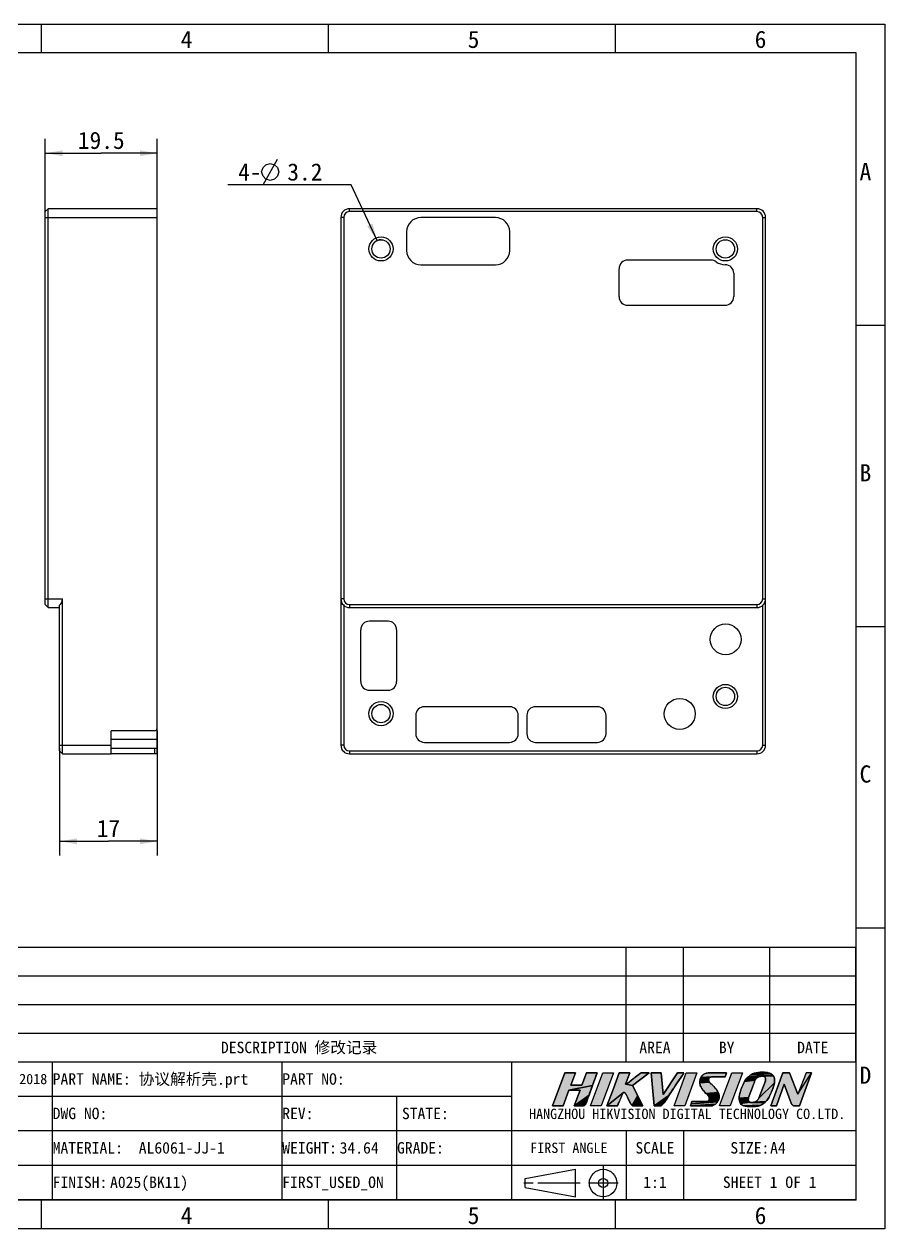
# Model space of a CAD drawing. Header units: millimetres. Extents: x 0 to 297, y 0 to 210.
# Drawn here: x 147 to 297, y 0 to 210 of the extents above; entities that cross this region are included whole.
import ezdxf
from ezdxf.enums import TextEntityAlignment as Align

# ---------------------------------------------------------------- set-up
doc = ezdxf.new("R2010")
doc.units = ezdxf.units.MM
doc.header["$LTSCALE"] = 16.335
doc.linetypes.add('CENTER', pattern=[0.6, 0.375, -0.075, 0.075, -0.075])
doc.linetypes.add('PHANTOM', pattern=[0.8, 0.45, -0.05, 0.1, -0.05, 0.1, -0.05])
doc.layers.get('0').update_dxf_attribs({"linetype": 'CONTINUOUS'})
for name, color, linetype in [('03_ALL_AXES', 7, 'CONTINUOUS'), ('09_ALL_ROUNDS', 7, 'CONTINUOUS'), ('10_ALL_CHAMFER', 7, 'CONTINUOUS'), ('20_ALL_FEATURES', 7, 'CONTINUOUS'), ('50_ALL_DETAILS', 7, 'CONTINUOUS'), ('51__DRAFT_DIMS', 7, 'CONTINUOUS'), ('DEFAULT_1', 7, 'CENTER')]:
    doc.layers.add(name, color=color, linetype=linetype)
doc.styles.get("Standard").update_dxf_attribs({"font": 'simfang.ttf'})
doc.styles.add('TEXTSTYLE_3', font='simfang.ttf')
doc.dimstyles.new('DIMSTYLE_2', dxfattribs={"dimtxt": 3, "dimasz": 3, "dimexe": 2.5, "dimexo": 0.5, "dimtad": 1, "dimdsep": 46, "dimtxsty": 'Standard', "dimblk": '_FILLED', "dimblk1": '_FILLED', "dimblk2": '_FILLED', "dimcen": 0.09, "dimazin": 2, "dimtp": 0.1, "dimtm": 0.1, "dimtfac": 1, "dimtofl": 0, "dimtmove": 0, "dimatfit": 1, "dimldrblk": '_FILLED', "dimfxl": 0, "dimtolj": 1, "dimarcsym": 0})
doc.dimstyles.new('DIMSTYLE_3', dxfattribs={"dimtxt": 3, "dimasz": 3, "dimexe": 2.5, "dimexo": 0.5, "dimgap": 0.75, "dimtad": 1, "dimdsep": 46, "dimtxsty": 'Standard', "dimblk": '_FILLED', "dimblk1": '_FILLED', "dimblk2": '_FILLED', "dimcen": 0.09, "dimclrt": 3, "dimazin": 2, "dimtp": 0.2, "dimtm": 0.2, "dimtfac": 1, "dimtofl": 0, "dimtmove": 0, "dimatfit": 3, "dimldrblk": '_FILLED', "dimfxl": 0, "dimtolj": 1, "dimarcsym": 0})

# ---------------------------------------------------------------- blocks, each defined once
blk = doc.blocks.new('LOGO_BL0', base_point=(261.67, 24.33))
for color, points in [(7, [(275.64, 27.33), (276.02, 27.31), (276.39, 27.27), (274.57, 27.23), (274.93, 27.29), (275.28, 27.32)]), (1, [(244.22, 25.03), (245.01, 27.21), (246.85, 27.2), (246.06, 25.01), (241.96, 24.18), (240.95, 21.44), (239.1, 21.44), (241.23, 27.21), (243.08, 27.21), (242.29, 25.04)]), (1, [(251.83, 25.2), (251.84, 25.2), (251.85, 25.21), (251.85, 25.21), (251.86, 25.21), (251.87, 25.21), (253.02, 24.99), (253.94, 23.22), (252.97, 21.51), (252.94, 21.54), (252.92, 21.56), (252.88, 21.61), (252.85, 21.65), (252.82, 21.69), (252.79, 21.74), (252.71, 21.88), (252.62, 22.02), (252.52, 22.2), (252.42, 22.38), (252.33, 22.57), (252.24, 22.76), (252.15, 22.95), (252.04, 23.18), (251.92, 23.4), (251.88, 23.49), (251.82, 23.57), (251.77, 23.65), (251.7, 23.72), (251.68, 23.74), (251.66, 23.75), (251.64, 23.76), (251.62, 23.77), (251.6, 23.78), (251.58, 23.79), (251.56, 23.79), (251.54, 23.79), (251.51, 23.78), (251.49, 23.78), (251.47, 23.77), (251.45, 23.76), (251.42, 23.75), (251.39, 23.73), (248.58, 21.44), (249.64, 24.32), (250.7, 27.21), (251.63, 27.21), (252.55, 27.21), (251.81, 25.21), (251.82, 25.2)]), (1, [(255.91, 27.21), (254.46, 26.1), (253.02, 24.99), (251.87, 25.21), (251.88, 25.21), (251.89, 25.22), (251.89, 25.22), (251.91, 25.23), (251.92, 25.23), (251.93, 25.24), (252.1, 25.35), (252.26, 25.47), (252.42, 25.6), (252.86, 25.94), (253.29, 26.27), (253.71, 26.6), (254.12, 26.92), (254.49, 27.21), (255.2, 27.21)]), (7, [(259.7, 23.8), (259.34, 23.25), (256.8, 21.44), (256.3, 27.22), (258.05, 27.21), (258.36, 23.4), (260.88, 27.2), (262, 27.2), (261.61, 26.63), (260.71, 25.31)]), (7, [(266.34, 25.77), (266.36, 25.71), (264.74, 25.61), (264.75, 25.75), (266.31, 25.83)]), (7, [(266.39, 25.66), (266.43, 25.6), (264.75, 25.46), (264.74, 25.61), (266.36, 25.71)]), (7, [(266.3, 25.89), (266.31, 25.83), (264.75, 25.75), (264.76, 25.88), (266.29, 25.96)]), (7, [(266.5, 25.51), (266.68, 25.33), (266.86, 25.16), (267.04, 24.98), (267.21, 24.8), (267.38, 24.61), (267.54, 24.42), (267.69, 24.22), (267.83, 24.02), (267.95, 23.8), (265.83, 23.63), (265.57, 23.92), (265.41, 24.09), (265.27, 24.27), (265.13, 24.45), (265.05, 24.58), (264.97, 24.71), (264.9, 24.85), (264.84, 25), (264.8, 25.15), (264.77, 25.3), (264.75, 25.46), (266.43, 25.6), (266.46, 25.55)]), (7, [(266.29, 26.02), (266.29, 25.96), (264.76, 25.88), (264.79, 26.01), (266.31, 26.14), (266.3, 26.08)]), (7, [(266.33, 26.18), (266.31, 26.14), (264.79, 26.01), (264.83, 26.14), (266.35, 26.23)]), (7, [(266.38, 26.28), (266.35, 26.23), (264.83, 26.14), (264.87, 26.27), (266.5, 26.38), (266.46, 26.35), (266.42, 26.32)]), (7, [(266.56, 26.41), (266.5, 26.38), (264.87, 26.27), (264.93, 26.39), (266.86, 26.48), (266.8, 26.48), (266.74, 26.47), (266.67, 26.46), (266.62, 26.44)]), (7, [(266.13, 27.19), (266.23, 27.19), (269.43, 27.19), (269.3, 26.84), (269.16, 26.48), (266.92, 26.48), (266.86, 26.48), (264.93, 26.39), (265, 26.5), (265.08, 26.61), (265.17, 26.71), (265.26, 26.8), (265.36, 26.88), (265.48, 26.95), (265.6, 27.02), (265.73, 27.08), (265.86, 27.12), (265.95, 27.15), (266.04, 27.17)]), (7, [(274.31, 25.74), (274.26, 25.64), (273.75, 24.26), (273.25, 22.88), (271.61, 22.81), (271.63, 23.08), (271.67, 23.34), (271.73, 23.61), (271.88, 24.16), (272.07, 24.69), (272.29, 25.19), (272.41, 25.44), (272.54, 25.68), (274.41, 25.94), (274.36, 25.84)]), (7, [(274.47, 26.03), (274.41, 25.94), (272.54, 25.68), (272.74, 25.98), (274.6, 26.21), (274.53, 26.12)]), (7, [(274.68, 26.29), (274.6, 26.21), (272.74, 25.98), (272.97, 26.27), (275, 26.51), (274.91, 26.47), (274.84, 26.42), (274.76, 26.37)]), (7, [(275.08, 26.55), (275, 26.51), (272.97, 26.27), (273.23, 26.53), (275.34, 26.59), (275.25, 26.59), (275.17, 26.57)]), (7, [(277.5, 26.78), (277.59, 26.66), (273.23, 26.53), (273.53, 26.77), (277.4, 26.88)]), (7, [(275.8, 26.6), (275.34, 26.59), (273.23, 26.53), (277.59, 26.66), (277.67, 26.54), (277.73, 26.38), (277.77, 26.21), (277.79, 26.03), (277.79, 25.85), (277.78, 25.67), (277.76, 25.49), (275.05, 22.8), (276.14, 25.64), (276.17, 25.73), (276.19, 25.81), (276.21, 25.9), (276.22, 25.99), (276.22, 26.05), (276.23, 26.11), (276.22, 26.17), (276.21, 26.24), (276.2, 26.3), (276.18, 26.34), (276.17, 26.38), (276.15, 26.42), (276.12, 26.45), (276.09, 26.49), (276.06, 26.52), (276.02, 26.54), (275.98, 26.56), (275.94, 26.58), (275.89, 26.59), (275.85, 26.6)]), (7, [(277.27, 26.98), (277.4, 26.88), (273.53, 26.77), (273.87, 26.97), (276.97, 27.12), (277.12, 27.06)]), (7, [(276.59, 27.23), (276.78, 27.19), (276.97, 27.12), (273.87, 26.97), (274.23, 27.13), (274.57, 27.23), (276.39, 27.27)]), (7, [(276.76, 22.87), (276.6, 22.62), (276.43, 22.39), (276.24, 22.18), (274.14, 22.07), (274.16, 22.08), (274.19, 22.08), (274.22, 22.09), (274.26, 22.1), (274.29, 22.12), (274.32, 22.13), (274.36, 22.14), (274.4, 22.16), (274.45, 22.18), (274.5, 22.21), (274.55, 22.24), (274.59, 22.26), (274.63, 22.29), (274.66, 22.31), (274.69, 22.34), (274.73, 22.36), (274.76, 22.39), (274.78, 22.41), (274.81, 22.44), (274.83, 22.46), (274.86, 22.49), (274.88, 22.51), (274.9, 22.53), (274.91, 22.56), (274.93, 22.58), (274.95, 22.6), (274.96, 22.63), (274.98, 22.65), (274.99, 22.68), (275.01, 22.7), (275.02, 22.73), (275.03, 22.74), (275.04, 22.76), (275.04, 22.78), (275.05, 22.8), (277.76, 25.49), (277.69, 25.16), (277.61, 24.83), (277.51, 24.52), (277.39, 24.21), (277.27, 23.9), (277.16, 23.64), (277.04, 23.38), (276.91, 23.12)]), (7, [(280.38, 27.23), (281.86, 23.49), (284.24, 27.23), (282.1, 21.45), (281.21, 21.45), (281.16, 21.46), (281.12, 21.47), (281.08, 21.48), (281.04, 21.49), (281, 21.52), (280.96, 21.54), (280.93, 21.57), (280.89, 21.6), (280.86, 21.63), (280.83, 21.66), (280.8, 21.69), (280.77, 21.74), (280.74, 21.79), (280.71, 21.83), (280.69, 21.88), (280.67, 21.93), (279.46, 25.23), (278.09, 21.45), (277.12, 21.45), (279.2, 27.23)]), (1, [(241.96, 24.18), (246.06, 25.01), (245.46, 23.34), (242.89, 21.44), (243.91, 24.17)]), (1, [(244.54, 21.44), (244.5, 21.43), (242.89, 21.44), (245.46, 23.34), (245.27, 22.8), (245.08, 22.25), (245.06, 22.17), (245.03, 22.09), (244.99, 22), (244.96, 21.92), (244.92, 21.85), (244.87, 21.77), (244.82, 21.7), (244.77, 21.63), (244.71, 21.56), (244.68, 21.53), (244.64, 21.51), (244.61, 21.48), (244.58, 21.46)]), (1, [(251.26, 23.57), (250.43, 21.44), (249.51, 21.44), (248.58, 21.44), (251.39, 23.73), (251.37, 23.7), (251.34, 23.68), (251.32, 23.65), (251.3, 23.62), (251.27, 23.6)]), (1, [(252.97, 21.51), (253.94, 23.22), (254.85, 21.44), (253.19, 21.44), (253.15, 21.44), (253.11, 21.45), (253.07, 21.46), (253.04, 21.47), (253, 21.49)]), (7, [(258.07, 21.49), (257.99, 21.44), (256.8, 21.44), (259.34, 23.25), (258.99, 22.68), (258.89, 22.51), (258.78, 22.33), (258.66, 22.17), (258.54, 22), (258.41, 21.84), (258.28, 21.69), (258.21, 21.62), (258.14, 21.55)]), (7, [(268.01, 23.65), (268.07, 23.5), (268.11, 23.34), (268.14, 23.19), (268.15, 23.03), (268.14, 22.89), (268.12, 22.75), (268.09, 22.61), (268.04, 22.48), (267.98, 22.35), (267.92, 22.24), (267.85, 22.13), (265.93, 22.19), (265.98, 22.19), (266.03, 22.2), (266.08, 22.21), (266.13, 22.23), (266.18, 22.25), (266.23, 22.27), (266.27, 22.31), (266.3, 22.34), (266.34, 22.39), (266.36, 22.43), (266.38, 22.48), (266.4, 22.54), (266.41, 22.59), (266.42, 22.65), (266.41, 22.72), (266.41, 22.78), (266.39, 22.84), (266.38, 22.9), (266.36, 22.96), (266.32, 23.05), (266.27, 23.13), (266.22, 23.21), (266.17, 23.28), (266.11, 23.35), (265.83, 23.63), (267.95, 23.8)]), (7, [(267.59, 21.86), (267.48, 21.77), (263.12, 21.45), (263.25, 21.82), (267.85, 22.13), (267.77, 22.04), (267.68, 21.94)]), (7, [(266.79, 21.46), (266.68, 21.45), (263.12, 21.45), (267.48, 21.77), (267.36, 21.69), (267.24, 21.62), (267.11, 21.56), (267.01, 21.52), (266.9, 21.48)]), (7, [(265.27, 22.19), (265.93, 22.19), (267.85, 22.13), (263.25, 21.82), (263.39, 22.18)]), (7, [(273.24, 22.83), (273.23, 22.8), (271.62, 22.53), (271.61, 22.81), (273.25, 22.88), (273.25, 22.87), (273.24, 22.87), (273.24, 22.86)]), (7, [(273.21, 22.54), (273.22, 22.52), (271.66, 22.3), (271.62, 22.53), (273.23, 22.8), (273.23, 22.76), (273.22, 22.74), (273.22, 22.72), (273.22, 22.69), (273.22, 22.66), (273.21, 22.63), (273.21, 22.59), (273.21, 22.56)]), (7, [(273.26, 22.3), (273.27, 22.29), (271.73, 22.08), (271.66, 22.3), (273.22, 22.52), (273.22, 22.49), (273.22, 22.47), (273.22, 22.45), (273.23, 22.43), (273.23, 22.41), (273.23, 22.39), (273.24, 22.38), (273.24, 22.36), (273.25, 22.35), (273.25, 22.33), (273.26, 22.32)]), (7, [(273.49, 22.08), (273.5, 22.08), (271.83, 21.88), (271.73, 22.08), (273.27, 22.29), (273.27, 22.28), (273.28, 22.27), (273.28, 22.26), (273.29, 22.25), (273.29, 22.24), (273.3, 22.23), (273.31, 22.22), (273.31, 22.21), (273.32, 22.2), (273.33, 22.19), (273.34, 22.19), (273.34, 22.18), (273.35, 22.17), (273.36, 22.16), (273.37, 22.15), (273.38, 22.14), (273.39, 22.14), (273.4, 22.13), (273.41, 22.12), (273.42, 22.12), (273.43, 22.11), (273.44, 22.1), (273.45, 22.1), (273.47, 22.09), (273.48, 22.09)]), (7, [(273.99, 22.05), (274, 22.05), (274.01, 22.05), (276.04, 21.99), (275.82, 21.81), (275.58, 21.66), (275.37, 21.56), (272.34, 21.47), (272.14, 21.57), (271.97, 21.7), (271.83, 21.88), (273.5, 22.08), (273.52, 22.07), (273.53, 22.07), (273.55, 22.07), (273.56, 22.06), (273.58, 22.06), (273.59, 22.06), (273.61, 22.06), (273.63, 22.05), (273.64, 22.05), (273.66, 22.05), (273.68, 22.05), (273.7, 22.05), (273.74, 22.05), (273.81, 22.05), (273.87, 22.05), (273.92, 22.05), (273.92, 22.05), (273.96, 22.05), (273.97, 22.05), (273.97, 22.05)]), (7, [(275.15, 21.48), (274.93, 21.41), (274.7, 21.37), (274.42, 21.34), (274.14, 21.33), (273.86, 21.33), (272.99, 21.35), (272.77, 21.37), (272.55, 21.41), (272.34, 21.47), (275.37, 21.56)]), (7, [(274.14, 22.07), (276.24, 22.18), (276.04, 21.99), (274.01, 22.05), (274.03, 22.05), (274.04, 22.06), (274.09, 22.06), (274.11, 22.07)])]:
    blk.add_hatch(color=color).paths.add_polyline_path(points)
at = {"color": 1}
for p, q in [((241.23, 27.21), (239.1, 21.44)), ((243.08, 27.21), (241.23, 27.21)), ((242.29, 25.04), (243.08, 27.21)), ((245.01, 27.21), (244.22, 25.03)), ((246.85, 27.2), (245.01, 27.21)), ((245.72, 21.44), (247.85, 27.21)), ((249.69, 27.21), (247.57, 21.44)), ((247.85, 27.21), (249.69, 27.21)), ((250.7, 27.21), (249.64, 24.32)), ((251.63, 27.21), (250.7, 27.21)), ((252.55, 27.21), (251.63, 27.21)), ((251.81, 25.21), (252.55, 27.21)), ((253.02, 24.99), (254.46, 26.1)), ((254.46, 26.1), (255.91, 27.21)), ((255.2, 27.21), (254.49, 27.21)), ((255.91, 27.21), (255.2, 27.21)), ((240.95, 21.44), (241.96, 24.18)), ((241.96, 24.18), (243.91, 24.17)), ((244.22, 25.03), (242.29, 25.04)), ((243.91, 24.17), (242.89, 21.44)), ((249.64, 24.32), (248.58, 21.44)), ((253.94, 23.22), (253.02, 24.99)), ((254.85, 21.44), (253.94, 23.22)), ((239.1, 21.44), (240.95, 21.44)), ((242.89, 21.44), (244.5, 21.43)), ((247.57, 21.44), (245.72, 21.44)), ((248.58, 21.44), (249.51, 21.44)), ((249.51, 21.44), (250.43, 21.44)), ((250.43, 21.46), (250.45, 21.5)), ((250.45, 21.5), (250.46, 21.53)), ((250.46, 21.53), (250.5, 21.64)), ((250.5, 21.64), (250.56, 21.78)), ((250.56, 21.78), (250.69, 22.12)), ((253.19, 21.44), (254.85, 21.44))]:
    blk.add_line(p, q, dxfattribs=at)
at = {"color": 7}
for p, q in [((256.3, 27.22), (256.8, 21.44)), ((258.05, 27.21), (256.3, 27.22)), ((258.36, 23.4), (258.05, 27.21)), ((260.88, 27.2), (258.36, 23.4)), ((260.28, 21.44), (262.4, 27.21)), ((262, 27.2), (260.88, 27.2)), ((264.25, 27.21), (262.12, 21.44)), ((262.4, 27.21), (264.25, 27.21)), ((269.43, 27.19), (266.23, 27.19)), ((266.92, 26.48), (269.16, 26.48)), ((268.21, 21.44), (270.33, 27.21)), ((269.16, 26.48), (269.3, 26.84)), ((269.3, 26.84), (269.43, 27.19)), ((272.18, 27.21), (270.06, 21.44)), ((270.33, 27.21), (272.18, 27.21)), ((273.75, 24.26), (274.26, 25.64)), ((276.14, 25.64), (275.05, 22.8)), ((275.34, 26.59), (275.8, 26.6)), ((279.2, 27.23), (277.12, 21.45)), ((278.09, 21.45), (279.46, 25.23)), ((280.38, 27.23), (279.2, 27.23)), ((279.46, 25.23), (280.67, 21.93)), ((281.86, 23.49), (280.38, 27.23)), ((283.28, 27.23), (281.86, 23.49)), ((282.1, 21.45), (284.24, 27.23)), ((284.24, 27.23), (283.28, 27.23)), ((251.26, 23.57), (250.43, 21.44)), ((273.25, 22.88), (273.75, 24.26)), ((256.8, 21.44), (257.99, 21.44)), ((262.12, 21.44), (260.28, 21.44)), ((263.25, 21.82), (263.12, 21.45)), ((263.12, 21.45), (266.68, 21.45)), ((263.39, 22.18), (263.25, 21.82)), ((270.06, 21.44), (268.21, 21.44)), ((272.99, 21.35), (273.86, 21.33)), ((273.74, 22.05), (273.7, 22.05)), ((273.81, 22.05), (273.74, 22.05)), ((273.87, 22.05), (273.81, 22.05)), ((273.92, 22.05), (273.87, 22.05)), ((273.96, 22.05), (273.92, 22.05)), ((273.92, 22.05), (273.92, 22.05)), ((273.97, 22.05), (273.96, 22.05)), ((273.97, 22.05), (273.97, 22.05)), ((274.04, 22.06), (274.09, 22.06)), ((277.12, 21.45), (278.09, 21.45)), ((281.21, 21.45), (282.1, 21.45))]:
    blk.add_line(p, q, dxfattribs=at)
for points in [[(275.64, 27.33), (276.02, 27.31), (276.39, 27.27), (274.57, 27.23), (274.93, 27.29), (275.28, 27.32), (275.64, 27.33)], [(259.7, 23.8), (259.34, 23.25), (256.8, 21.44), (256.3, 27.22), (258.05, 27.21), (258.36, 23.4), (260.88, 27.2), (262, 27.2), (261.61, 26.63), (260.71, 25.31), (259.7, 23.8)], [(266.34, 25.77), (266.36, 25.71), (264.74, 25.61), (264.75, 25.75), (266.31, 25.83), (266.34, 25.77)], [(266.39, 25.66), (266.43, 25.6), (264.75, 25.46), (264.74, 25.61), (266.36, 25.71), (266.39, 25.66)], [(266.3, 25.89), (266.31, 25.83), (264.75, 25.75), (264.76, 25.88), (266.29, 25.96), (266.3, 25.89)], [(266.5, 25.51), (266.68, 25.33), (266.86, 25.16), (267.04, 24.98), (267.21, 24.8), (267.38, 24.61), (267.54, 24.42), (267.69, 24.22), (267.83, 24.02), (267.95, 23.8), (265.83, 23.63), (265.57, 23.92), (265.41, 24.09), (265.27, 24.27), (265.13, 24.45), (265.05, 24.58), (264.97, 24.71), (264.9, 24.85), (264.84, 25), (264.8, 25.15), (264.77, 25.3), (264.75, 25.46), (266.43, 25.6), (266.46, 25.55), (266.5, 25.51)], [(266.29, 26.02), (266.29, 25.96), (264.76, 25.88), (264.79, 26.01), (266.31, 26.14), (266.3, 26.08), (266.29, 26.02)], [(266.33, 26.18), (266.31, 26.14), (264.79, 26.01), (264.83, 26.14), (266.35, 26.23), (266.33, 26.18)], [(266.38, 26.28), (266.35, 26.23), (264.83, 26.14), (264.87, 26.27), (266.5, 26.38), (266.46, 26.35), (266.42, 26.32), (266.38, 26.28)], [(266.56, 26.41), (266.5, 26.38), (264.87, 26.27), (264.93, 26.39), (266.86, 26.48), (266.8, 26.48), (266.74, 26.47), (266.67, 26.46), (266.62, 26.44), (266.56, 26.41)], [(266.13, 27.19), (266.23, 27.19), (269.43, 27.19), (269.3, 26.84), (269.16, 26.48), (266.92, 26.48), (266.86, 26.48), (264.93, 26.39), (265, 26.5), (265.08, 26.61), (265.17, 26.71), (265.26, 26.8), (265.36, 26.88), (265.48, 26.95), (265.6, 27.02), (265.73, 27.08), (265.86, 27.12), (265.95, 27.15), (266.04, 27.17), (266.13, 27.19)], [(274.31, 25.74), (274.26, 25.64), (273.75, 24.26), (273.25, 22.88), (271.61, 22.81), (271.63, 23.08), (271.67, 23.34), (271.73, 23.61), (271.88, 24.16), (272.07, 24.69), (272.29, 25.19), (272.41, 25.44), (272.54, 25.68), (274.41, 25.94), (274.36, 25.84), (274.31, 25.74)], [(274.47, 26.03), (274.41, 25.94), (272.54, 25.68), (272.74, 25.98), (274.6, 26.21), (274.53, 26.12), (274.47, 26.03)], [(274.68, 26.29), (274.6, 26.21), (272.74, 25.98), (272.97, 26.27), (275, 26.51), (274.91, 26.47), (274.84, 26.42), (274.76, 26.37), (274.68, 26.29)], [(275.08, 26.55), (275, 26.51), (272.97, 26.27), (273.23, 26.53), (275.34, 26.59), (275.25, 26.59), (275.17, 26.57), (275.08, 26.55)], [(277.5, 26.78), (277.59, 26.66), (273.23, 26.53), (273.53, 26.77), (277.4, 26.88), (277.5, 26.78)], [(275.8, 26.6), (275.34, 26.59), (273.23, 26.53), (277.59, 26.66), (277.67, 26.54), (277.73, 26.38), (277.77, 26.21), (277.79, 26.03), (277.79, 25.85), (277.78, 25.67), (277.76, 25.49), (275.05, 22.8), (276.14, 25.64), (276.17, 25.73), (276.19, 25.81), (276.21, 25.9), (276.22, 25.99), (276.22, 26.05), (276.23, 26.11), (276.22, 26.17), (276.21, 26.24), (276.2, 26.3), (276.18, 26.34), (276.17, 26.38), (276.15, 26.42), (276.12, 26.45), (276.09, 26.49), (276.06, 26.52), (276.02, 26.54), (275.98, 26.56), (275.94, 26.58), (275.89, 26.59), (275.85, 26.6), (275.8, 26.6)], [(277.27, 26.98), (277.4, 26.88), (273.53, 26.77), (273.87, 26.97), (276.97, 27.12), (277.12, 27.06), (277.27, 26.98)], [(276.59, 27.23), (276.78, 27.19), (276.97, 27.12), (273.87, 26.97), (274.23, 27.13), (274.57, 27.23), (276.39, 27.27), (276.59, 27.23)], [(276.76, 22.87), (276.6, 22.62), (276.43, 22.39), (276.24, 22.18), (274.14, 22.07), (274.16, 22.08), (274.19, 22.08), (274.22, 22.09), (274.26, 22.1), (274.29, 22.12), (274.32, 22.13), (274.36, 22.14), (274.4, 22.16), (274.45, 22.18), (274.5, 22.21), (274.55, 22.24), (274.59, 22.26), (274.63, 22.29), (274.66, 22.31), (274.69, 22.34), (274.73, 22.36), (274.76, 22.39), (274.78, 22.41), (274.81, 22.44), (274.83, 22.46), (274.86, 22.49), (274.88, 22.51), (274.9, 22.53), (274.91, 22.56), (274.93, 22.58), (274.95, 22.6), (274.96, 22.63), (274.98, 22.65), (274.99, 22.68), (275.01, 22.7), (275.02, 22.73), (275.03, 22.74), (275.04, 22.76), (275.04, 22.78), (275.05, 22.8), (277.76, 25.49), (277.69, 25.16), (277.61, 24.83), (277.51, 24.52), (277.39, 24.21), (277.27, 23.9), (277.16, 23.64), (277.04, 23.38), (276.91, 23.12), (276.76, 22.87)], [(280.38, 27.23), (281.86, 23.49), (284.24, 27.23), (282.1, 21.45), (281.21, 21.45), (281.16, 21.46), (281.12, 21.47), (281.08, 21.48), (281.04, 21.49), (281, 21.52), (280.96, 21.54), (280.93, 21.57), (280.89, 21.6), (280.86, 21.63), (280.83, 21.66), (280.8, 21.69), (280.77, 21.74), (280.74, 21.79), (280.71, 21.83), (280.69, 21.88), (280.67, 21.93), (279.46, 25.23), (278.09, 21.45), (277.12, 21.45), (279.2, 27.23), (280.38, 27.23)], [(258.07, 21.49), (257.99, 21.44), (256.8, 21.44), (259.34, 23.25), (258.99, 22.68), (258.89, 22.51), (258.78, 22.33), (258.66, 22.17), (258.54, 22), (258.41, 21.84), (258.28, 21.69), (258.21, 21.62), (258.14, 21.55), (258.07, 21.49)], [(268.01, 23.65), (268.07, 23.5), (268.11, 23.34), (268.14, 23.19), (268.15, 23.03), (268.14, 22.89), (268.12, 22.75), (268.09, 22.61), (268.04, 22.48), (267.98, 22.35), (267.92, 22.24), (267.85, 22.13), (265.93, 22.19), (265.98, 22.19), (266.03, 22.2), (266.08, 22.21), (266.13, 22.23), (266.18, 22.25), (266.23, 22.27), (266.27, 22.31), (266.3, 22.34), (266.34, 22.39), (266.36, 22.43), (266.38, 22.48), (266.4, 22.54), (266.41, 22.59), (266.42, 22.65), (266.41, 22.72), (266.41, 22.78), (266.39, 22.84), (266.38, 22.9), (266.36, 22.96), (266.32, 23.05), (266.27, 23.13), (266.22, 23.21), (266.17, 23.28), (266.11, 23.35), (265.83, 23.63), (267.95, 23.8), (268.01, 23.65)], [(267.59, 21.86), (267.48, 21.77), (263.12, 21.45), (263.25, 21.82), (267.85, 22.13), (267.77, 22.04), (267.68, 21.94), (267.59, 21.86)], [(266.79, 21.46), (266.68, 21.45), (263.12, 21.45), (267.48, 21.77), (267.36, 21.69), (267.24, 21.62), (267.11, 21.56), (267.01, 21.52), (266.9, 21.48), (266.79, 21.46)], [(265.27, 22.19), (265.93, 22.19), (267.85, 22.13), (263.25, 21.82), (263.39, 22.18), (265.27, 22.19)], [(273.24, 22.83), (273.23, 22.8), (271.62, 22.53), (271.61, 22.81), (273.25, 22.88), (273.25, 22.87), (273.24, 22.87), (273.24, 22.86), (273.24, 22.83)], [(273.21, 22.54), (273.22, 22.52), (271.66, 22.3), (271.62, 22.53), (273.23, 22.8), (273.23, 22.76), (273.22, 22.74), (273.22, 22.72), (273.22, 22.69), (273.22, 22.66), (273.21, 22.63), (273.21, 22.59), (273.21, 22.56), (273.21, 22.54)], [(273.26, 22.3), (273.27, 22.29), (271.73, 22.08), (271.66, 22.3), (273.22, 22.52), (273.22, 22.49), (273.22, 22.47), (273.22, 22.45), (273.23, 22.43), (273.23, 22.41), (273.23, 22.39), (273.24, 22.38), (273.24, 22.36), (273.25, 22.35), (273.25, 22.33), (273.26, 22.32), (273.26, 22.3)], [(273.49, 22.08), (273.5, 22.08), (271.83, 21.88), (271.73, 22.08), (273.27, 22.29), (273.27, 22.28), (273.28, 22.27), (273.28, 22.26), (273.29, 22.25), (273.29, 22.24), (273.3, 22.23), (273.31, 22.22), (273.31, 22.21), (273.32, 22.2), (273.33, 22.19), (273.34, 22.19), (273.34, 22.18), (273.35, 22.17), (273.36, 22.16), (273.37, 22.15), (273.38, 22.14), (273.39, 22.14), (273.4, 22.13), (273.41, 22.12), (273.42, 22.12), (273.43, 22.11), (273.44, 22.1), (273.45, 22.1), (273.47, 22.09), (273.48, 22.09), (273.49, 22.08)], [(273.99, 22.05), (274, 22.05), (274.01, 22.05), (276.04, 21.99), (275.82, 21.81), (275.58, 21.66), (275.37, 21.56), (272.34, 21.47), (272.14, 21.57), (271.97, 21.7), (271.83, 21.88), (273.5, 22.08), (273.52, 22.07), (273.53, 22.07), (273.55, 22.07), (273.56, 22.06), (273.58, 22.06), (273.59, 22.06), (273.61, 22.06), (273.63, 22.05), (273.64, 22.05), (273.66, 22.05), (273.68, 22.05), (273.7, 22.05), (273.74, 22.05), (273.81, 22.05), (273.87, 22.05), (273.92, 22.05), (273.92, 22.05), (273.96, 22.05), (273.97, 22.05), (273.97, 22.05), (273.99, 22.05)], [(275.15, 21.48), (274.93, 21.41), (274.7, 21.37), (274.42, 21.34), (274.14, 21.33), (273.86, 21.33), (272.99, 21.35), (272.77, 21.37), (272.55, 21.41), (272.34, 21.47), (275.37, 21.56), (275.15, 21.48)], [(274.14, 22.07), (276.24, 22.18), (276.04, 21.99), (274.01, 22.05), (274.03, 22.05), (274.04, 22.06), (274.09, 22.06), (274.11, 22.07), (274.14, 22.07)]]:
    blk.add_lwpolyline(points, dxfattribs=at)
at = {"color": 1}
for points in [[(244.22, 25.03), (245.01, 27.21), (246.85, 27.2), (246.06, 25.01), (241.96, 24.18), (240.95, 21.44), (239.1, 21.44), (241.23, 27.21), (243.08, 27.21), (242.29, 25.04), (244.22, 25.03)], [(251.83, 25.2), (251.84, 25.2), (251.85, 25.21), (251.85, 25.21), (251.86, 25.21), (251.87, 25.21), (253.02, 24.99), (253.94, 23.22), (252.97, 21.51), (252.94, 21.54), (252.92, 21.56), (252.88, 21.61), (252.85, 21.65), (252.82, 21.69), (252.79, 21.74), (252.71, 21.88), (252.62, 22.02), (252.52, 22.2), (252.42, 22.38), (252.33, 22.57), (252.24, 22.76), (252.15, 22.95), (252.04, 23.18), (251.92, 23.4), (251.88, 23.49), (251.82, 23.57), (251.77, 23.65), (251.7, 23.72), (251.68, 23.74), (251.66, 23.75), (251.64, 23.76), (251.62, 23.77), (251.6, 23.78), (251.58, 23.79), (251.56, 23.79), (251.54, 23.79), (251.51, 23.78), (251.49, 23.78), (251.47, 23.77), (251.45, 23.76), (251.42, 23.75), (251.39, 23.73), (248.58, 21.44), (249.64, 24.32), (250.7, 27.21), (251.63, 27.21), (252.55, 27.21), (251.81, 25.21), (251.82, 25.2), (251.83, 25.2)], [(255.91, 27.21), (254.46, 26.1), (253.02, 24.99), (251.87, 25.21), (251.88, 25.21), (251.89, 25.22), (251.89, 25.22), (251.91, 25.23), (251.92, 25.23), (251.93, 25.24), (252.1, 25.35), (252.26, 25.47), (252.42, 25.6), (252.86, 25.94), (253.29, 26.27), (253.71, 26.6), (254.12, 26.92), (254.49, 27.21), (255.2, 27.21), (255.91, 27.21)], [(241.96, 24.18), (246.06, 25.01), (245.46, 23.34), (242.89, 21.44), (243.91, 24.17), (241.96, 24.18)], [(244.54, 21.44), (244.5, 21.43), (242.89, 21.44), (245.46, 23.34), (245.27, 22.8), (245.08, 22.25), (245.06, 22.17), (245.03, 22.09), (244.99, 22), (244.96, 21.92), (244.92, 21.85), (244.87, 21.77), (244.82, 21.7), (244.77, 21.63), (244.71, 21.56), (244.68, 21.53), (244.64, 21.51), (244.61, 21.48), (244.58, 21.46), (244.54, 21.44)], [(251.26, 23.57), (250.43, 21.44), (249.51, 21.44), (248.58, 21.44), (251.39, 23.73), (251.37, 23.7), (251.34, 23.68), (251.32, 23.65), (251.3, 23.62), (251.27, 23.6), (251.26, 23.57)], [(252.97, 21.51), (253.94, 23.22), (254.85, 21.44), (253.19, 21.44), (253.15, 21.44), (253.11, 21.45), (253.07, 21.46), (253.04, 21.47), (253, 21.49), (252.97, 21.51)]]:
    blk.add_lwpolyline(points, dxfattribs=at)
at = {"color": 7}
for centre, radius, start, end in [((273.61, 22.43), 0.371, 217.9546, 227.0807), ((273.61, 22.43), 0.363, 227.1545, 236.8061), ((273.78, 23.53), 1.5, 292.5636, 302.6461), ((273.96, 23.3), 1.21, 311.3256, 318.0722), ((274.06, 23.21), 1.07, 318.0707, 325.7375), ((274.15, 23.15), 0.966, 325.7553, 334.387), ((274.2, 23.12), 0.909, 334.4499, 339.1065)]:
    blk.add_arc(centre, radius, start, end, dxfattribs=at)
for points, knots in [([(275.64, 27.33), (275.17, 27.34), (274.28, 27.24), (273.19, 26.6), (272.62, 25.84), (272.28, 25.19), (272.07, 24.69), (271.88, 24.16), (271.68, 23.45), (271.53, 22.6), (271.89, 21.53), (272.63, 21.36), (272.99, 21.35)], [0, 0, 0, 0, 0.159322, 0.288885, 0.411003, 0.472116, 0.532916, 0.595416, 0.659631, 0.779836, 0.880276, 1, 1, 1, 1]), ([(277.27, 23.9), (277.48, 24.41), (277.79, 25.25), (277.83, 26.38), (277.41, 26.92), (276.94, 27.16), (276.34, 27.29), (275.89, 27.32), (275.64, 27.33)], [0, 0, 0, 0, 0.33298, 0.5439, 0.63186, 0.729674, 0.850113, 1, 1, 1, 1]), ([(258.99, 22.68), (259.22, 23.06), (259.79, 23.94), (260.67, 25.25), (261.44, 26.38), (261.87, 27.01), (262, 27.2)], [0, 0, 0, 0, 0.244776, 0.578663, 0.873243, 1, 1, 1, 1]), ([(266.23, 27.19), (266.1, 27.19), (265.79, 27.12), (265.32, 26.89), (264.85, 26.38), (264.74, 25.88), (264.74, 25.61)], [0, 0, 0, 0, 0.157818, 0.389305, 0.66219, 1, 1, 1, 1]), ([(264.74, 25.61), (264.74, 25.4), (264.81, 24.99), (265.13, 24.42), (265.58, 23.89), (265.93, 23.54), (266.11, 23.35)], [0, 0, 0, 0, 0.229422, 0.457028, 0.71011, 1, 1, 1, 1]), ([(266.5, 25.51), (266.35, 25.67), (266.19, 26.05), (266.51, 26.45), (266.78, 26.48), (266.92, 26.48)], [0, 0, 0, 0, 0.467819, 0.6931, 1, 1, 1, 1]), ([(268.15, 23.03), (268.15, 23.29), (267.82, 24.3), (267.03, 24.97), (266.5, 25.51)], [0, 0, 0, 0, 0.261963, 1, 1, 1, 1]), ([(274.26, 25.64), (274.38, 25.91), (274.63, 26.37), (275.14, 26.59), (275.34, 26.59)], [0, 0, 0, 0, 0.587327, 1, 1, 1, 1]), ([(275.8, 26.6), (275.89, 26.6), (276.08, 26.55), (276.23, 26.28), (276.23, 25.97), (276.18, 25.76), (276.14, 25.64)], [0, 0, 0, 0, 0.228583, 0.444785, 0.702621, 1, 1, 1, 1]), ([(266.11, 23.35), (266.21, 23.24), (266.37, 23), (266.45, 22.61), (266.29, 22.26), (266.05, 22.19), (265.93, 22.19)], [0, 0, 0, 0, 0.30252, 0.553239, 0.763852, 1, 1, 1, 1]), ([(273.86, 21.33), (274.14, 21.33), (274.73, 21.33), (276.22, 21.81), (276.92, 23.03), (277.27, 23.9)], [0, 0, 0, 0, 0.183086, 0.387057, 1, 1, 1, 1]), ([(257.99, 21.44), (258.1, 21.5), (258.48, 21.89), (258.79, 22.33), (258.99, 22.68)], [0, 0, 0, 0, 0.237358, 1, 1, 1, 1]), ([(265.93, 22.19), (265.71, 22.19), (264.86, 22.19), (264.01, 22.19), (263.39, 22.18)], [0, 0, 0, 0, 0.258695, 1, 1, 1, 1]), ([(266.68, 21.45), (266.83, 21.45), (267.16, 21.55), (267.62, 21.85), (268.04, 22.35), (268.15, 22.8), (268.15, 23.03)], [0, 0, 0, 0, 0.187428, 0.429926, 0.700262, 1, 1, 1, 1]), ([(273.22, 22.72), (273.22, 22.73), (273.23, 22.78), (273.24, 22.83), (273.24, 22.86)], [0, 0, 0, 0, 0.31812, 1, 1, 1, 1]), ([(273.7, 22.05), (273.69, 22.05), (273.66, 22.05), (273.63, 22.05), (273.61, 22.06)], [0, 0, 0, 0, 0.171916, 1, 1, 1, 1]), ([(274.04, 22.06), (274.02, 22.05), (274, 22.05), (273.98, 22.05), (273.97, 22.05)], [0, 0, 0, 0, 0.800556, 1, 1, 1, 1]), ([(280.67, 21.93), (280.7, 21.85), (280.82, 21.63), (281.05, 21.45), (281.21, 21.45)], [0, 0, 0, 0, 0.369054, 1, 1, 1, 1])]:
    blk.add_open_spline(points, degree=3, knots=knots, dxfattribs=at)
at = {"color": 1}
for points, knots in [([(245.08, 22.25), (245.2, 22.62), (245.53, 23.54), (246.12, 25.19), (246.59, 26.47), (246.85, 27.2)], [0, 0, 0, 0, 0.219321, 0.556058, 1, 1, 1, 1]), ([(251.93, 25.24), (251.92, 25.23), (251.88, 25.21), (251.84, 25.2), (251.81, 25.21)], [0, 0, 0, 0, 0.336814, 1, 1, 1, 1]), ([(254.49, 27.21), (254.37, 27.12), (253.97, 26.8), (253.28, 26.26), (252.55, 25.71), (252.11, 25.34), (251.93, 25.24)], [0, 0, 0, 0, 0.145255, 0.470672, 0.810738, 1, 1, 1, 1]), ([(251.26, 23.57), (251.3, 23.65), (251.4, 23.76), (251.58, 23.8), (251.67, 23.75), (251.7, 23.72)], [0, 0, 0, 0, 0.511805, 0.74117, 1, 1, 1, 1]), ([(251.7, 23.72), (251.79, 23.63), (251.95, 23.37), (252.23, 22.79), (252.44, 22.31), (252.62, 22.02)], [0, 0, 0, 0, 0.200546, 0.459098, 1, 1, 1, 1]), ([(244.5, 21.43), (244.58, 21.45), (244.86, 21.68), (245.01, 22), (245.08, 22.25)], [0, 0, 0, 0, 0.233279, 1, 1, 1, 1]), ([(252.62, 22.02), (252.68, 21.92), (252.77, 21.77), (252.9, 21.57), (253.03, 21.46), (253.14, 21.44), (253.19, 21.44)], [0, 0, 0, 0, 0.381358, 0.635744, 0.815034, 1, 1, 1, 1])]:
    blk.add_open_spline(points, degree=3, knots=knots, dxfattribs=at)
at = {"color": 7}
for points in [[(273.21, 22.56), (273.21, 22.61), (273.21, 22.67), (273.22, 22.72)], [(273.22, 22.45), (273.22, 22.48), (273.21, 22.52), (273.21, 22.56)], [(273.24, 22.36), (273.23, 22.39), (273.23, 22.42), (273.22, 22.45)], [(273.24, 22.86), (273.24, 22.87), (273.25, 22.87), (273.25, 22.88)], [(273.26, 22.3), (273.26, 22.32), (273.25, 22.34), (273.24, 22.36)], [(273.29, 22.25), (273.28, 22.27), (273.27, 22.29), (273.26, 22.3)], [(273.32, 22.2), (273.31, 22.22), (273.3, 22.24), (273.29, 22.25)], [(273.47, 22.09), (273.45, 22.1), (273.43, 22.11), (273.41, 22.12)], [(273.53, 22.07), (273.51, 22.08), (273.49, 22.08), (273.47, 22.09)], [(273.61, 22.06), (273.58, 22.06), (273.56, 22.06), (273.53, 22.07)], [(274.19, 22.08), (274.16, 22.07), (274.12, 22.07), (274.09, 22.06)], [(274.36, 22.14), (274.3, 22.12), (274.25, 22.1), (274.19, 22.08)], [(274.76, 22.39), (274.71, 22.34), (274.65, 22.3), (274.59, 22.26)]]:
    blk.add_open_spline(points, degree=3, dxfattribs=at)
at = {"color": 1}
blk.add_solid([(245.72, 21.44), (247.85, 27.21), (247.57, 21.44), (249.69, 27.21)], dxfattribs=at)
at = {"color": 7}
for points in [[(260.28, 21.44), (262.4, 27.21), (262.12, 21.44), (264.25, 27.21)], [(268.21, 21.44), (270.33, 27.21), (270.06, 21.44), (272.18, 27.21)], [(281.86, 23.49), (283.28, 27.23), (284.24, 27.23)]]:
    blk.add_solid(points, dxfattribs=at)
blk = doc.blocks.new('_FILLED')
at = {"color": 0, "linetype": 'ByBlock'}
blk.add_solid([(0, 0), (-1, 0.167), (-1, -0.167)], dxfattribs=at)
blk = doc.blocks.new('*D3')
at = {"layer": '51__DRAFT_DIMS', "color": 7}
for p, q in [((200.51, 181.98), (182.5, 181.98)), ((204.01, 181.98), (200.51, 181.98)), ((208.54, 172.26), (204.01, 181.98))]:
    blk.add_line(p, q, dxfattribs=at)
at = {"layer": '51__DRAFT_DIMS', "color": 7, "xscale": 3, "yscale": 3, "zscale": 3, "rotation": 294.9556765341}
blk.add_blockref('_FILLED', (208.54, 172.26), dxfattribs=at)
at = {"layer": '51__DRAFT_DIMS', "color": 7}
for s, p in [('4-', (188.4, 182.73)), ('3.2', (199.01, 182.73))]:
    blk.add_text(s, height=3, dxfattribs=at).set_placement(p, align=Align.RIGHT)
blk = doc.blocks.new('*D4')
at = {"layer": '51__DRAFT_DIMS', "color": 4}
for p, q in [((150.72, 176.81), (150.72, 189.99)), ((170.22, 176.81), (170.22, 189.99)), ((150.72, 187.49), (160.47, 187.49)), ((170.22, 187.49), (160.47, 187.49))]:
    blk.add_line(p, q, dxfattribs=at)
at = {"layer": '51__DRAFT_DIMS', "color": 4, "xscale": 3, "yscale": 3, "zscale": 3, "rotation": 180}
blk.add_blockref('_FILLED', (150.72, 187.49), dxfattribs=at)
at = {"layer": '51__DRAFT_DIMS', "color": 4, "xscale": 3, "yscale": 3, "zscale": 3}
blk.add_blockref('_FILLED', (170.22, 187.49), dxfattribs=at)
at = {"layer": '51__DRAFT_DIMS', "color": 3}
blk.add_text('19.5', height=3, dxfattribs=at).set_placement((160.47, 188.24), align=Align.CENTER)
blk = doc.blocks.new('*D5')
at = {"layer": '51__DRAFT_DIMS', "color": 4}
for p, q in [((170.22, 86.81), (170.22, 65.06)), ((153.22, 83.81), (153.22, 65.06)), ((153.22, 67.56), (161.72, 67.56)), ((170.22, 67.56), (161.72, 67.56))]:
    blk.add_line(p, q, dxfattribs=at)
at = {"layer": '51__DRAFT_DIMS', "color": 4, "xscale": 3, "yscale": 3, "zscale": 3, "rotation": 180}
blk.add_blockref('_FILLED', (153.22, 67.56), dxfattribs=at)
at = {"layer": '51__DRAFT_DIMS', "color": 4, "xscale": 3, "yscale": 3, "zscale": 3}
blk.add_blockref('_FILLED', (170.22, 67.56), dxfattribs=at)
at = {"layer": '51__DRAFT_DIMS', "color": 3}
blk.add_text('17', height=3, dxfattribs=at).set_placement((161.72, 68.31), align=Align.CENTER)

msp = doc.modelspace()

# ---------------------------------------------------------------- linework, layer by layer
at = {"color": 7}
for p, q in [((0, 210), (297, 210)), ((297, 210), (297, 0)), ((149.998, 210), (149.998, 205)), ((199.997, 210), (199.997, 205)), ((249.997, 210), (249.997, 205)), ((292.006, 205), (25, 205)), ((292.006, 5), (292.006, 205)), ((292.006, 157.5), (297.006, 157.5)), ((292.006, 105), (297.006, 105)), ((292.006, 52.5), (297.006, 52.5)), ((111.94, 49.131), (291.94, 49.131)), ((251.94, 29.131), (251.94, 49.131)), ((261.94, 29.131), (261.94, 49.131)), ((276.94, 29.131), (276.94, 49.131)), ((291.94, 29.131), (291.94, 49.131)), ((111.94, 44.131), (291.94, 44.131)), ((111.94, 39.131), (291.94, 39.131)), ((111.94, 34.131), (291.94, 34.131)), ((111.94, 29.131), (291.94, 29.131)), ((111.94, 29.131), (291.94, 29.131)), ((151.94, 29.131), (151.94, 5.131)), ((191.94, 29.131), (191.94, 5.131)), ((231.94, 29.131), (231.94, 5.131)), ((291.94, 29.131), (291.94, 5.131)), ((111.94, 23.131), (231.94, 23.131)), ((211.94, 23.131), (211.94, 5.131)), ((111.94, 17.131), (291.94, 17.131)), ((251.94, 17.131), (251.94, 5.131)), ((261.94, 17.131), (261.94, 5.131)), ((111.94, 11.131), (291.94, 11.131)), ((234.314, 8.788), (243.114, 10.388)), ((234.314, 7.188), (234.314, 8.788)), ((243.114, 5.588), (243.114, 10.388)), ((234.314, 7.188), (243.114, 5.588)), ((292.006, 5), (25, 5)), ((111.94, 5.131), (291.94, 5.131)), ((149.998, 5), (149.998, 0)), ((199.997, 5), (199.997, 0)), ((249.997, 5), (249.997, 0)), ((297, 0), (0, 0))]:
    msp.add_line(p, q, dxfattribs=at)
for radius in [2.4, 0.8]:
    msp.add_circle((247.914, 7.988), radius, dxfattribs=at)
at = {"layer": '03_ALL_AXES', "color": 7}
for p, q in [((229.137, 176.282), (216.167, 176.282)), ((213.667, 173.782), (213.667, 170.542)), ((231.637, 170.542), (231.637, 173.782)), ((216.167, 168.042), (229.137, 168.042)), ((266.732, 168.857), (252.188, 168.857)), ((250.688, 162.491), (250.688, 167.357)), ((270.678, 166.56), (270.678, 162.491)), ((252.188, 160.991), (269.178, 160.991)), ((205.691, 95.389), (205.691, 104.429)), ((211.931, 104.429), (211.931, 95.389)), ((207.191, 93.889), (210.431, 93.889))]:
    msp.add_line(p, q, dxfattribs=at)
at = {"layer": '03_ALL_AXES', "color": 4}
msp.add_line((170.221, 85.309), (162.221, 85.309), dxfattribs=at)
at = {"layer": '03_ALL_AXES', "color": 7}
for centre in [(269.261, 102.76), (261.261, 89.76)]:
    msp.add_circle(centre, 2.7, dxfattribs=at)
for centre, radius, start, end in [((216.167, 173.782), 2.5, 90, 180), ((229.137, 173.782), 2.5, 0, 90), ((216.167, 170.542), 2.5, 180, 270), ((229.137, 170.542), 2.5, 270, 360), ((252.188, 167.357), 1.5, 90, 180), ((266.732, 167.357), 1.5, 54.3215, 90), ((269.211, 170.81), 2.75, 234.3215, 269.55957), ((269.178, 166.56), 1.5, 0, 89.55957), ((252.188, 162.491), 1.5, 180, 270), ((269.178, 162.491), 1.5, 270, 360), ((207.191, 95.389), 1.5, 180, 270), ((210.431, 95.389), 1.5, 270, 360)]:
    msp.add_arc(centre, radius, start, end, dxfattribs=at)
at = {"layer": '09_ALL_ROUNDS', "color": 7}
for p, q in [((170.221, 82.809), (170.221, 177.809)), ((210.431, 105.929), (207.191, 105.929)), ((231.623, 91.009), (216.769, 91.009)), ((246.914, 91.009), (236.123, 91.009)), ((215.269, 89.509), (215.269, 86.309)), ((233.123, 86.309), (233.123, 89.509)), ((234.623, 89.509), (234.623, 86.309)), ((248.414, 86.309), (248.414, 89.509)), ((169.721, 86.809), (162.221, 86.809)), ((216.769, 84.809), (231.623, 84.809)), ((236.123, 84.809), (246.914, 84.809)), ((162.221, 83.809), (170.221, 83.809)), ((170.221, 82.809), (162.221, 82.809))]:
    msp.add_line(p, q, dxfattribs=at)
at = {"layer": '09_ALL_ROUNDS', "color": 4}
msp.add_line((169.721, 83.809), (169.721, 82.809), dxfattribs=at)
at = {"layer": '09_ALL_ROUNDS', "color": 7}
for centre, radius, start, end in [((207.191, 104.429), 1.5, 90, 180), ((210.431, 104.429), 1.5, 0, 90), ((216.769, 89.509), 1.5, 90, 180), ((231.623, 89.509), 1.5, 0, 90), ((236.123, 89.509), 1.5, 90, 180), ((246.914, 89.509), 1.5, 0, 90), ((169.721, 87.309), 0.5, 270, 360), ((216.769, 86.309), 1.5, 180, 270), ((231.623, 86.309), 1.5, 270, 360), ((236.123, 86.309), 1.5, 180, 270), ((246.914, 86.309), 1.5, 270, 360)]:
    msp.add_arc(centre, radius, start, end, dxfattribs=at)
at = {"layer": '10_ALL_CHAMFER', "color": 7}
for p, q in [((150.721, 177.309), (151.221, 177.809)), ((150.721, 108.809), (150.721, 177.309)), ((151.221, 108.309), (151.221, 177.809)), ((170.221, 177.809), (151.221, 177.809)), ((274.711, 177.809), (203.711, 177.809)), ((274.711, 177.309), (203.711, 177.309)), ((202.211, 176.309), (202.211, 84.309)), ((202.711, 176.309), (202.711, 109.809)), ((275.711, 109.809), (275.711, 176.309)), ((276.211, 84.309), (276.211, 176.309)), ((153.721, 82.809), (153.721, 109.809)), ((150.721, 108.809), (151.221, 108.309)), ((151.221, 108.309), (153.221, 108.309)), ((153.221, 83.309), (153.221, 108.691)), ((202.711, 108.691), (202.711, 84.309)), ((203.711, 108.809), (274.711, 108.809)), ((203.711, 108.309), (274.711, 108.309)), ((275.711, 84.309), (275.711, 108.691)), ((153.221, 83.309), (153.721, 82.809)), ((153.721, 82.809), (162.221, 82.809)), ((203.711, 83.309), (274.711, 83.309)), ((203.711, 82.809), (274.711, 82.809))]:
    msp.add_line(p, q, dxfattribs=at)
at = {"layer": '10_ALL_CHAMFER', "color": 4}
for p, q in [((203.711, 177.309), (203.711, 177.809)), ((274.711, 177.309), (274.711, 177.809)), ((150.721, 176.309), (170.221, 176.309)), ((202.711, 176.309), (202.211, 176.309)), ((275.711, 176.309), (276.211, 176.309)), ((150.721, 109.809), (153.721, 109.809)), ((202.711, 109.809), (202.211, 109.809)), ((275.711, 109.809), (276.211, 109.809)), ((203.711, 108.809), (203.711, 108.309)), ((274.711, 108.809), (274.711, 108.309)), ((153.221, 84.309), (162.221, 84.309)), ((202.711, 84.309), (202.211, 84.309)), ((275.711, 84.309), (276.211, 84.309)), ((203.711, 83.309), (203.711, 82.809)), ((274.711, 83.309), (274.711, 82.809))]:
    msp.add_line(p, q, dxfattribs=at)
at = {"layer": '10_ALL_CHAMFER', "color": 7}
for centre, radius in [((209.211, 170.81), 2.1), ((209.211, 170.81), 1.6), ((269.211, 170.81), 2.1), ((269.211, 170.81), 1.6), ((269.211, 92.81), 2.1), ((269.211, 92.81), 1.6), ((209.211, 89.81), 2.1), ((209.211, 89.81), 1.6)]:
    msp.add_circle(centre, radius, dxfattribs=at)
for centre, radius, start, end in [((203.711, 176.309), 1.5, 90, 180), ((203.711, 176.309), 1, 90, 180), ((274.711, 176.309), 1.5, 0, 90), ((274.711, 176.309), 1, 0, 90), ((203.711, 109.809), 1.5, 180, 270), ((203.711, 109.809), 1, 180, 270), ((274.711, 109.809), 1.5, 270, 360), ((274.711, 109.809), 1, 270, 360), ((203.711, 84.309), 1.5, 180, 270), ((203.711, 84.309), 1, 180, 270), ((274.711, 84.309), 1.5, 270, 360), ((274.711, 84.309), 1, 270, 360)]:
    msp.add_arc(centre, radius, start, end, dxfattribs=at)
msp.add_ellipse((152.221, 109.809), major_axis=(0, 1.5), ratio=1, start_param=-2.411865, end_param=-1.5707963, dxfattribs=at)
at = {"layer": '20_ALL_FEATURES', "color": 7}
msp.add_line((162.221, 82.809), (162.221, 86.809), dxfattribs=at)
at = {"layer": '51__DRAFT_DIMS', "color": 7}
msp.add_line((188.655, 181.977), (191.155, 186.477), dxfattribs=at)
msp.add_lwpolyline([(188.405, 184.227), (188.655, 184.977), (189.155, 185.477), (189.905, 185.727), (190.655, 185.477), (191.155, 184.977), (191.405, 184.227), (191.155, 183.477), (190.655, 182.977), (189.905, 182.727), (189.155, 182.977), (188.655, 183.477), (188.405, 184.227)], dxfattribs=at)
msp.add_arc((209.211, 170.81), 1.6, 90, 132.3097, dxfattribs=at)
at = {"layer": 'DEFAULT_1', "color": 1, "linetype": 'PHANTOM'}
for p, q in [((247.913, 10.938), (247.913, 5.039)), ((243.914, 7.988), (233.514, 7.988)), ((250.521, 7.978), (245.337, 7.978))]:
    msp.add_line(p, q, dxfattribs=at)

# ---------------------------------------------------------------- block references
at = {"color": 4}
msp.add_blockref('LOGO_BL0', (261.671, 24.329), dxfattribs=at)

# ---------------------------------------------------------------- texts
at = {"color": 3, "style": 'TEXTSTYLE_3'}
for s, p in [('4', (174.318, 205.847)), ('5', (224.318, 205.847)), ('6', (274.318, 205.847)), ('A', (292.594, 182.793)), ('B', (292.594, 130.293)), ('C', (292.594, 77.793)), ('D', (292.594, 25.293)), ('4', (174.318, 0.847)), ('5', (224.318, 0.847)), ('6', (274.318, 0.847))]:
    msp.add_text(s, height=3, dxfattribs=at).set_placement(p)
at = {"layer": '50_ALL_DETAILS', "color": 3}
for s, height, p in [('DESCRIPTION 修改记录', 2, (194.94, 30.631)), ('AREA', 2, (256.94, 30.631)), ('BY', 2, (269.44, 30.631)), ('DATE', 2, (284.44, 30.631)), ('STATE:', 2, (216.94, 19.131)), (' HANGZHOU HIKVISION DIGITAL TECHNOLOGY CO.LTD.', 1.8, (261.94, 19.153)), ('FIRST ANGLE', 1.8, (241.94, 13.231)), ('SCALE', 2, (256.94, 13.131))]:
    msp.add_text(s, height=height, dxfattribs=at).set_placement(p, align=Align.CENTER)
at = {"layer": '50_ALL_DETAILS', "color": 7}
for s, p in [('协议解析壳.prt', (167.003, 25.131)), ('AL6061-JJ-1', (167.003, 13.131)), ('34.64', (202.003, 13.131)), ('A4', (277.003, 13.131)), ('A025(BK11)', (162.003, 7.131))]:
    msp.add_text(s, height=2, dxfattribs=at).set_placement(p)
for s, height, p in [('08-02-2018', 1.8, (144.94, 25.231)), ('1:1', 2, (256.94, 7.131)), ('SHEET 1 OF 1', 2, (276.94, 7.131))]:
    msp.add_text(s, height=height, dxfattribs=at).set_placement(p, align=Align.CENTER)
at = {"layer": '50_ALL_DETAILS', "color": 3}
for s, p in [('PART NAME:', (152.003, 25.131)), ('PART NO:', (192.003, 25.131)), ('DWG NO:', (152.003, 19.131)), ('REV:', (192.003, 19.131)), ('MATERIAL:', (152.003, 13.131)), ('WEIGHT:', (192.003, 13.131)), ('GRADE:', (212.003, 13.131)), ('FINISH:', (152.003, 7.131)), ('FIRST_USED_ON ', (192.003, 7.131))]:
    msp.add_text(s, height=2, dxfattribs=at).set_placement(p)
msp.add_text('SIZE:', height=2, dxfattribs=at).set_placement((276.878, 13.131), align=Align.RIGHT)

# ---------------------------------------------------------------- dimensions: what is measured, and where the dimension line sits
at = {"layer": '51__DRAFT_DIMS', "color": 4}
for base, p1, p2, picture, middle in [((170.221, 187.485), (150.721, 176.309), (170.221, 176.309), '*D4', (160.55, 187.485)), ((170.221, 67.559), (153.221, 84.309), (170.221, 87.309), '*D5', (161.818, 67.559))]:
    dim = msp.add_linear_dim(base=base, p1=p1, p2=p2, dimstyle='DIMSTYLE_3', dxfattribs=at)
    dim.commit()
    dim.dimension.update_dxf_attribs({"geometry": picture, "text_midpoint": middle, "dimtype": 160})
at = {"layer": '51__DRAFT_DIMS', "color": 7}
dim = msp.add_diameter_dim_2p(p1=(208.536, 172.26), p2=(209.886, 169.359), text='4-%%c<>', dimstyle='DIMSTYLE_2', override={"dimtih": 1, "dimtoh": 1, "dimpost": '<>'}, dxfattribs=at)
dim.commit()
dim.dimension.update_dxf_attribs({"geometry": '*D3', "text_midpoint": (191.506, 184.227), "dimtype": 163})

doc.saveas('drawing.dxf')
